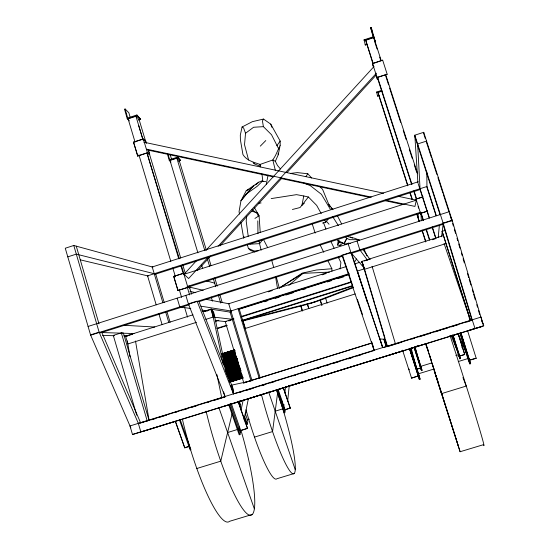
<?xml version="1.0" encoding="UTF-8"?>
<svg xmlns="http://www.w3.org/2000/svg" width="549" height="549" viewBox="0 0 549 549"><rect width="100%" height="100%" fill="white"/><g stroke="black" fill="none" stroke-linecap="round" stroke-linejoin="round"><path stroke-width="0.82" d="M242.377 391.519L233.442 393.866L233.449 389.618L198.882 301.319M280.162 145.293L280.175 141.045L270.746 124.129L263.506 119.058L252.382 121.665L242.082 126.984L240.311 135.129L240.414 139.885L242.939 154.543C246.583 160.624 253.83 162.236 260.054 164.439L272.826 159.972L275.454 155.593L280.162 145.293L278.24 154.77L275.344 161.331L277.451 165.448L280.477 168.975M257.804 220.876L257.955 233.723M257.955 215.743L258.003 214.028M341.794 244.579L340.064 245.664L337.457 244.888L339.172 242.48L339.028 240.647M242.082 126.984L243.564 127.883L245.54 133.263L244.518 144.689L248.601 160.068M276.538 390.325L284.224 412.855L284.801 412.676L285.103 409.829L290.263 408.065L283.462 388.088M438.226 237.319L439.344 225.502M246.673 216.251L246.206 221.185L248.217 236.248M289.254 385.439L287.628 401.559A2.814 2.704 6.7 0 0 287.312 400.921M283.854 409.897L284.162 407.07M337.656 245.094L338.191 240.249M340.064 245.664L340.222 244.243M284.828 393.05L285.487 387.134M441.568 236.743L443.242 223.402L414.818 135.191L423.732 132.309L452.232 220.554L452.06 221.439M340.078 268.955L340.895 262.58L338.39 257.275M277.622 392.741L272.565 431.569L254.496 437.114M268.063 175.186L266.272 184.224M228.72 404.771L239.199 434.815L239.947 434.582L240.771 430.642L247.537 428.33L238.321 401.813M244.634 418.4L246.721 424.398L247.29 424.226L247.901 421.117L245.417 413.96M271.199 198.594L296.508 194.648L303.769 195.979L301.943 205.223L300.022 207.543L292.404 209.485M244.031 419.834L248.388 398.656M245.938 412.073L245.424 414.584A2.8 2.69 10.7 0 0 245.101 413.946M238.685 430.944L239.515 427.047M241.018 410.007L243.221 399.96M244.037 236.701L243.681 238.197L240.942 222.475M232.076 413.864L220.753 461.174L196.768 468.51M229.777 405.402L230.079 404.174M189.213 446.502L184.766 447.867L175.447 421.275M338.609 257.872L339.371 256.369M262.539 180.607L258.785 182.179L246.227 190.716L240.97 200.776L239.062 211.578L239.494 214.089M263.506 119.058L262.443 120.972L263.403 126.654L271.508 134.718L278.741 148.951M354.242 262.504L356.514 258.963M306.061 176.346L307.797 173.752L311.647 178M276.854 145.753L280.175 141.045M249.946 244.195L259.677 243.612L262.717 239.556M322.524 223.066L325.735 222.235L328.247 218.962M246.172 194.092L240.97 200.776L253.906 185.342L246.172 194.092L257.364 186.166L262.655 180.889L262.889 181.554L265.709 181.527M321.254 213.643L316.684 205.395L308.373 196.981L301.943 205.223L304.372 203.109M208.84 256.431L188.616 278.549L184.059 274.28L196.762 260.384M206.005 250.275L374.054 66.491M218.09 246.323L376.436 73.182M197.311 270.643L210.624 256.088M219.881 245.966L281.788 178.281M286.997 172.585L376.099 75.158M260.301 146.13L265.798 140.551M255.635 184.944L258.785 182.179M288.808 285.411L302.87 273.388L329.4 272.112M245.54 133.263L253.597 127.258L263.403 126.654M276.387 277.327L279.297 288.06L302.321 273.079L316.485 269.998L331.857 268.729L331.939 271.179M254.935 218.44L259.08 215.757L254.434 207.7M279.297 288.06L302.87 273.388M413.514 347.421L411.366 348.745L411.146 348.045M417.336 346.042L415.229 347.345L415.058 346.803M253.116 162.346L254.015 163.705L254.757 163.3M480.56 317.288L480.931 317.109L483.731 325.783L132.501 434.499L129.996 425.949L480.931 317.109M246.227 190.716L249.006 189.378M311.125 303.178L353.426 286.955M353.638 287.525L320.252 300.31L307.522 304.311L242.775 321M338.905 242.308L342.61 243.289L341.883 242.658L345.259 244.168L348.437 243.083L350.639 243.495M130.25 117.658L128.871 112.792L125.131 108.997L124.541 109.196L127.251 118.79L129.379 120.897M373.245 37.305L370.623 27.649L371.227 27.45L375.351 41.751L374.061 37.778M138.245 120.073L140.668 119.277L136.893 114.974L127.677 118.021L125.131 108.997M366.89 44.544L365.353 45.052L364.056 39.844L373.56 36.701L370.623 27.649M127.251 118.79L137.058 115.551L140.668 119.277M374.356 37.078L364.241 40.427L364.056 39.844M128.095 118.852L135.932 116.258L139.055 119.462L146.206 143.241M372.949 63.828L365.73 40.276L373.814 37.6L381.157 60.431M148.251 149.438L149.705 154.269L149.115 154.461L146.981 153.02L137.744 156.046L133.476 142.17L143.289 138.938L145.588 140.578L146.315 142.994M373.519 67.431L372.545 63.519L382.674 60.184L387.175 74.245L377.637 77.375L378.028 79.42L377.424 79.612L375.859 74.739M133.476 142.17L142.843 139.233M373.176 63.458L382.674 60.184M145.588 140.578L145.005 140.77L143.92 140.002M372.997 65.805L373.601 65.605M137.607 155.957L147.434 152.732L149.705 154.269M377.424 79.612L377.005 77.443L387.175 74.245M169.716 154.873L170.224 154.701L171.583 159.423M178.315 161.221L180.642 160.459L177.711 157.089L169.634 159.732L168.035 154.173M379.187 95.588L377.595 96.109L376.587 92.054L381.871 90.324M167.5 154.262L169.264 160.411L177.862 157.597L180.642 160.459M381.569 90.99L376.751 92.561L376.587 92.054M206.314 250.042L179.249 160.651L176.853 158.194L169.984 160.445L197.915 252.897M407.708 185.809L378.762 95.457L378.041 92.41L381.967 91.127M398.142 352.451L403.22 350.79M152.91 267.164L73.779 245.478L65.269 248.23L90.64 335.192L452.232 220.554M67.795 256.87L76.311 254.125L155.738 274.095M389.838 355.018L396.309 352.932M399.61 351.868L403.549 350.591M152.094 267.02L418.214 181.788M147.571 275.852L426.944 186.509L436.345 215.736M155.628 274.129L420.431 189.467M189.364 286.228L189.83 287.779L187.387 287.546L177.903 290.503L173.683 276.415L183.634 273.237L184.965 273.615M416.101 200.261L415.998 199.074L423.114 196.803M173.683 276.415L183.16 273.464M416.622 198.944L422.256 197.146M183.462 274.466L416.128 200.22M187.085 286.544L420.857 212.147M188.664 286.907L420.905 213.012M177.903 290.503L187.868 287.333L189.83 287.779M427.63 211.118L421.186 213.163L421.241 214.172L420.623 214.371L420.561 213.3L427.685 211.029M88.087 326.442L449.363 211.674M481.72 321.041L483.017 324.13L452.136 220.252L443.146 223.1L472.353 320.287M100.371 332.914L189.309 304.722M199.102 301.621L342.72 256.095M350.88 253.508L443.084 224.28M149.074 420.376L123.34 332.941L121.315 332.872L113.3 335.412L136.708 415.174M442.878 231.088L445.164 230.367M196.487 322.318L127.869 343.976L125.556 336.118L192.967 314.803M202.711 311.722L210.837 309.156L229.983 312.1M361.764 261.427L364.673 269.834L361.764 261.427L443.235 235.658M203.734 311.455L205.292 310.96M367.459 259.684L369.841 258.929M346.151 266.601L228.707 303.741L252.08 380.745M355.121 263.767L360.014 262.223M126.558 336.139L132.707 334.197M204.571 311.475L210.782 309.512M364.364 260.947L369.916 259.19M432.461 239.728L434.911 238.952M268.221 291.848L272.297 290.558M322.064 274.823L326.14 273.532M230.903 310.974L349.246 273.615M357.406 271.041L363.939 268.976M205.902 319.346L213.218 317.041L233.826 319.491M238.589 309.101L348.8 274.315M364.261 269.36L445.802 243.619M231.719 311.606L230.093 312.113L251.071 381.068M239.048 309.286L348.979 274.589M264.632 301.758L267.075 300.982M275.221 298.416L279.29 297.133M285.809 295.074L293.139 292.761M302.911 289.68L305.354 288.904M327.341 281.966L331.411 280.683M337.93 278.624L343.633 276.826M215.558 321.124L218.015 320.355M215.579 321.261L218.845 320.232M233.901 318.791L225.234 321.556L243.914 383.291M241.237 316.478L351.243 281.815M228.775 320.932L231.129 320.191M241.56 316.876L351.58 282.207M216.821 328.35L226.634 325.262M242.171 320.369L352.568 285.61M217.452 328.597L227.272 325.509M241.992 320.87L352.424 286.111M244.895 328.597L355.148 293.955M221.679 353.872L234.54 349.83M221.727 353.872L234.505 349.857M221.947 353.947L234.368 350.029M222.029 354.05L234.341 350.248M221.981 354.208L234.402 350.303L221.954 354.297M221.92 354.496L234.21 350.55M222.722 354.345L234.999 350.502M223.004 354.359L234.313 350.825M222.99 354.482L234.306 350.941M222.983 354.606L234.299 351.065M222.976 354.729L234.293 351.188M222.976 354.867L235.102 351.072M222.969 355.004L235.102 351.209M222.969 355.148L234.293 351.607M222.976 355.299L234.299 351.758M222.976 355.457L234.306 351.916M222.983 355.622L234.313 352.074M222.99 355.786L234.327 352.238M223.004 355.958L234.341 352.41M223.018 356.136L234.354 352.588M222.221 356.569L234.368 352.774M223.045 356.507L235.198 352.705M223.066 356.699L235.219 352.897M223.086 356.891L235.247 353.089M223.107 357.097L235.274 353.288M223.134 357.303L235.301 353.494M223.162 357.509L235.329 353.707M223.189 357.728L235.356 353.92M223.223 357.948L235.391 354.139M223.258 358.168L235.432 354.366M223.292 358.394L235.466 354.592M223.326 358.627L235.507 354.819M223.368 358.861L235.548 355.059M223.409 359.101L235.59 355.292M223.457 359.348L235.638 355.539M223.498 359.595L235.686 355.786M223.546 359.842L235.734 356.033M223.594 360.096L236.598 356.033M223.649 360.357L236.653 356.287M223.704 360.611L236.708 356.548M223.759 360.878L235.946 357.07M223.814 361.146L236.008 357.33M223.868 361.414L236.07 357.605M223.93 361.681L236.132 357.873M223.992 361.956L236.194 358.147M224.054 362.237L237.072 358.168M224.122 362.512L237.141 358.449M224.191 362.793L237.209 358.73M224.26 363.081L237.278 359.012M224.328 363.363L236.537 359.554M224.397 363.651L236.605 359.842M224.472 363.939L237.497 359.876M224.548 364.227L237.573 360.165M224.623 364.522L237.648 360.453M224.706 364.817L237.731 360.748M224.781 365.106L237.806 361.043M224.864 365.408L237.079 361.592M224.946 365.703L237.971 361.633M225.028 365.998L238.06 361.928M225.111 366.293L238.142 362.23M225.2 366.595L238.232 362.525M225.282 366.89L238.314 362.827M225.371 367.192L237.587 363.376M225.461 367.487L237.676 363.678M225.55 367.789L238.582 363.719M225.639 368.084L238.678 364.021M225.735 368.386L238.767 364.316M225.015 368.935L238.863 364.618M225.104 369.23L238.142 365.167M225.2 369.532L238.232 365.462M225.296 369.827L239.144 365.51M226.209 369.868L239.24 365.799M226.305 370.156L239.337 366.094M225.584 370.705L239.433 366.389M225.687 370.994L238.719 366.931M225.783 371.289L239.632 366.972M225.886 371.57L239.728 367.26M225.982 371.858L239.831 367.542M226.085 372.14L239.927 367.83M226.181 372.428L240.03 368.111M226.284 372.702L239.316 368.647M226.387 372.984L240.229 368.667M226.49 373.258L240.332 368.942M226.593 373.533L240.435 369.216M226.696 373.8L240.531 369.491M226.792 374.068L239.824 370.005M226.895 374.329L239.92 370.273M226.998 374.59L240.023 370.534M227.917 374.596L240.126 370.795M227.204 375.104L241.038 370.795M227.307 375.358L241.141 371.049M227.41 375.605L240.428 371.549M227.512 375.845L240.531 371.797M227.609 376.086L240.627 372.037M227.711 376.326L240.73 372.27M227.814 376.559L240.826 372.503M227.917 376.786L240.929 372.737M228.013 377.012L241.025 372.963M228.116 377.232L241.121 373.183M228.212 377.444L241.217 373.395M228.309 377.657L241.313 373.608M228.411 377.863L241.409 373.821M228.508 378.069L241.505 374.02M228.604 378.268L241.601 374.219M228.7 378.46L241.697 374.418M228.796 378.645L241.786 374.603M228.892 378.831L241.883 374.789M228.981 379.009L241.972 374.967M229.077 379.181L242.061 375.139M229.166 379.352L242.15 375.31M229.256 379.51L241.43 375.729M229.345 379.668L241.519 375.887M229.434 379.819L241.601 376.038M229.523 379.97L241.69 376.182M229.612 380.107L241.773 376.326M228.885 380.498L241.855 376.463M228.967 380.629L242.747 376.339M229.05 380.752L242.02 376.717M229.942 380.615L242.095 376.834M230.024 380.731L242.171 376.95M230.1 380.834L242.246 377.06M229.372 381.191L242.322 377.156M229.448 381.281L242.397 377.252M229.516 381.37L242.466 377.341M229.592 381.452L242.61 377.506M229.736 381.603L242.679 377.582M229.805 381.665L242.74 377.643M229.935 381.775L242.061 378.007M229.681 381.926L242.843 377.89M229.921 382.049L243.008 377.973M229.976 382.063L243.337 377.959M243.454 382.845L371.556 343.043M243.838 382.831L371.851 343.063M132.501 434.499L175.769 421.234M224.28 406.26L265.119 393.537M275.742 390.209L301.84 382.077M140.743 422.902L224.98 396.776M239.7 392.206L373.8 350.619M383.614 347.579L471.92 320.191M151.572 419.786L155.82 418.468M158.922 417.501L166.457 415.168M174.637 412.628L177.094 411.867M183.421 409.904L187.731 408.573M190.771 407.626L196.487 405.855M206.548 402.733L208.997 401.971M213.63 400.537L221.274 398.169M222.565 397.764L225.049 396.996M245.815 390.559L253.178 388.273M261.358 385.734L263.815 384.973M270.362 382.948L274.452 381.679M293.269 375.839L295.726 375.077M302.266 373.052L306.363 371.783M316.176 368.736L318.633 367.974M325.18 365.943L329.27 364.68M332.543 363.664L339.906 361.379M348.087 358.84L350.537 358.078M357.083 356.054L361.173 354.784M388.843 346.199L394.738 344.374M396.152 343.935L401.841 342.171M411.839 339.069L414.358 338.287M418.894 336.88L426.628 334.485M427.829 334.115L430.265 333.36M434.808 331.946L440.82 330.086M443.667 329.201L447.902 327.89M451.017 326.923L458.532 324.589M466.719 322.05L469.244 321.268M261.695 385.686L265.791 384.424M316.547 368.681L320.643 367.411M348.478 358.778L352.568 357.509M288.822 385.817L291.251 385.069M297.73 383.113L299.994 382.413M416.41 346.323L418.997 345.534M450.063 335.919L452.513 335.158M237.841 401.985L241.114 400.969M248.182 398.78L403.481 350.667M410.645 348.498L425.461 343.859M449.693 336.407L457.386 333.984M472.881 329.228L467.151 331.006L473.286 329.194M143.509 431.26L481.679 326.593L472.634 329.304M246.858 419.93L249.28 419.182M275.124 411.215L284.011 408.483M420.218 366.506L431.548 363.013M455.821 355.532L459.06 354.537M284.547 409.829L290.263 408.065M416.952 369.038L421.309 367.7L414.818 347.428M458.806 356.143L464.715 354.503L459.451 356.123L460.439 358.607L459.849 358.785L452.41 335.796M245.101 422.154L246.563 421.701M417.034 369.189L420.767 368.036L421.467 370.602L422.057 370.417L421.309 367.7M227.718 432.488L237.477 429.49M417.693 374.034L433.916 369.038M458.25 361.551L467.988 358.552M185.589 447.387L187.813 446.701M240.819 430.395L246.789 428.563M410.426 348.402L419.134 375.55L411.558 378.117L418.427 376.003L417.254 372.332L418.139 375.749M469.175 360.158L476.189 358.236L469.265 360.37L468.105 356.678L469.491 359.952M409.376 348.45L419.326 379.455L420.102 379.215L419.134 375.55M459.856 333.106L468.407 360.398L469.882 363.918L470.658 363.678L460.899 332.502M481.624 326.422L483.731 325.783M294.182 473.499L276.909 478.742A64.83 9.251 73.3 0 1 246.021 409.794M473.54 328.926L475.002 328.48L472.209 319.813M252.204 514.475L229.592 521.296A85.109 15.907 73.6 0 1 182.419 419.292M434.232 370.952L460.103 451.731L483.415 444.697A86.529 1.434 72.2 0 0 450.029 335.542M148.45 420.548L138.334 423.368L140.839 431.919M242.727 320.472L316.649 301.442M250.598 381.027L230.855 385.295L233.442 393.866L231.685 385.117M258.696 203.24L261.084 202.938M290.936 173.374L297.332 172.612L307.797 173.752M384.225 347.414L382.687 347.579L350.859 252.362L341.986 255.175L374.082 350.248L373.354 347.043M455.711 334.362L458.278 334.224L458.058 333.524M449.713 336.235L451.388 336.153L451.216 335.611M258.202 250.852L254.16 250.982L248.381 248.443L247.455 244.971M239.426 401.202L241.052 401.202M102.539 335.453L114.446 335.714M123.8 335.919L127.203 335.995M125.556 336.118L126.84 336.146M133.983 333.545L99.218 332.468L73.779 245.478M123.992 325.276L154.736 327.026M384.842 339.323L379.977 338.953L382.687 347.579L351.429 252.924M215.338 320.527L226.188 321.652M190.771 308.504L179.791 306.925L177.162 298.141M201.744 310.082L207.659 310.933M201.078 306.198L231.335 311.043M347.14 236.461L354.4 238.197L359.561 240.146L356.96 239.652L349.754 239.693L346.824 238.41L345.417 236.612M205.909 299.301L229.324 303.858M143.838 142.191L383.634 193.2M397.888 196.233L416.334 200.159L414.941 206.417L385.597 200.152M146.617 149.17L371.344 197.112M147.166 149.932L273.553 176.908M281.088 178.514L369.813 197.448M384.876 200.659L403.289 204.592M189.94 291.402L195.808 292.665M303.769 195.979L308.373 196.981M189.439 287.086L203.247 290.297M80.236 259.835L148.278 276.017M206.445 280.868L214.68 283.16M251.895 211.173L257.261 212.923M254.956 252.094L250.399 250.323L248.381 248.443M304.002 183.092L310.322 185.651L321.405 194.298L330.258 209.128M254.015 163.705L260.713 166.477M350.303 237.058L352.472 238.129M337.621 240.345L345.259 244.168M275.344 161.331L272.826 159.972L275.42 170.712M252.094 209.615L258.469 214.501M319.477 186.434L322.565 189.295L328.714 204.269L330.23 206.63L328.734 204.585M331.054 207.934L332.811 209.677M169.264 160.411L170.979 162.106M326.23 221.021L329.023 224.267M364.268 268.159L350.955 252.664L348.176 243.818M328.714 204.496L332.927 209.567M367.446 260.164L359.835 249.85L357.049 240.997M362.82 249.239L370.033 259.533M332.783 216.841L338.369 225.557M263.403 239.357L267.672 247.64M337.196 215.359L341.608 223.944M363.987 248.951L366.952 255.861M320.451 245.588L323.766 252.307M327.815 260.521L331.857 268.729M324.74 220.19L325.735 222.235M330.862 241.361L334.087 248.182M450.962 217.617L452.136 220.252M130.827 427.863L90.551 334.89L99.129 332.172L138.485 423.718M101.709 332.145L140.757 423.183M261.187 250.159L259.416 243.2M457.996 333.463L465.627 351.532M469.265 360.37L470.658 363.678M458.566 353.316L459.547 355.773M451.127 335.446L456.686 349.397M233.442 393.866L197.077 301.12L188.382 303.872L225.001 396.488L223.594 391.808M462.931 377.513L466.218 386.071L441.451 393.647L428.893 353.11M363.177 264.844L361.908 261.434L387.223 346.707M323.629 222.846L325.921 229.029M270.746 124.129L271.865 127.258M180.257 419.82L190.894 449.658L190.146 449.885L179.365 419.649M175.351 421.515L184.766 447.867M218.879 407.605L254.338 508.82M231.52 404.098L240.771 430.642M230.237 403.556L240.359 432.605M229.345 404.181L239.947 434.582M239.227 400.983L240.613 404.99M244.511 416.211L247.29 424.226M239.014 402.218L240.421 406.26M237.992 401.237L247.489 428.577M444.066 243.495L470.603 320.849M469.079 317.507L469.91 319.943M278.103 389.323L285.103 409.829M277.657 389.859L284.952 411.249M277.197 390.401L284.801 412.676M268.605 391.89L295.266 469.711M283.442 388.26L290.249 408.243M342.631 255.717L352.719 285.617M357.358 299.363L362.539 314.721M371.536 341.389L373.176 346.241M424.027 134.635L425.338 138.691M426.388 141.944L431.37 157.378M431.898 159.004L436.88 174.438M437.93 177.691L442.919 193.124M443.441 194.751L448.952 211.811M449.473 213.424L451.8 220.636M365.167 44.476L365.353 45.052M260.398 165.496L260.054 164.439L260.418 166.889M414.914 136.68L440.037 214.638M436.043 215.64L426.95 187.381L426.82 171.947M385.611 74.287L417.583 173.752M374.679 41.614L377.039 48.957M379.661 57.11L380.45 59.56M385.693 75.872L388.575 84.841M389.618 88.108L400.633 122.358M403.254 130.511L406.136 139.487M409.279 149.273L412.169 158.242M414.262 164.769L416.622 172.105M420.033 188.719L429.421 217.939M432.289 226.867L435.933 238.225M418.146 183.558L429.153 217.829M432.262 227.512L435.892 238.808M365.73 40.276L373.052 63.094M377.492 76.949L411.997 184.526M414.09 191.045L416.705 199.198M421.145 213.053L423.499 220.389M426.374 229.352L429.771 239.947M377.657 78.507L411.647 184.491M413.74 191.018L416.355 199.17M420.795 213.033L423.149 220.369M426.024 229.338L429.428 239.934M372.545 63.519L377.005 77.443M415.998 199.074L420.561 213.3M418.112 206.527L418.613 208.098M420.122 212.799L420.623 214.371M377.438 95.601L377.595 96.109M410.268 348.581L420.102 379.215M410 349.747L416.993 371.522M409.629 348.91L418.873 377.719M402.561 350.18L411.558 378.117M271.638 260.089L273.704 267.418M378.041 92.41L407.825 185.37M410.178 192.706L412.265 199.232M416.972 213.911L419.381 221.439M422.195 230.216L425.852 241.635M409.794 192.322L412.141 199.644M416.574 213.479L419.182 221.624M422.051 230.573L425.701 241.972M426.127 344.292L426.902 346.714M414.735 347.551L422.057 370.417M414.083 347.16L421.117 369.312M414.227 347.991L421.467 370.602M439.852 387.47L451.031 422.764M433.737 368.214L435.014 372.229M436.03 375.434L438.836 384.259M429.435 354.688L431.205 360.254M432.729 365.023L433.484 367.411M425.798 343.832L460.103 451.731M312.052 223.326L315.167 233.112M451.285 423.574L455.396 436.606M425.482 343.365L427.012 348.196M458.326 334.128L464.715 354.503M458.525 334.794L464.646 354.345M453.302 335.899L460.439 358.607M453.083 335.521L459.945 357.358M452.369 334.972L459.849 358.785M455.649 437.416L458.676 447.085M362.237 262.491L364.227 268.811M384.08 339.261L386.318 346.364M383.799 339.241L386.05 346.392M357.454 271.028L367.164 301.923M371.378 341.622L374.082 350.248M467.57 330.718L476.189 358.236M460.886 333.044L469.958 362.017M460.995 333.964L467.089 353.432M460.24 333.113L469.882 363.918M325.632 298.237L327.149 303.11M320.376 300.351L321.899 305.244M320.273 300.372L321.789 305.265M307.289 303.556L308.806 308.456M307.22 303.59L308.737 308.49M300.797 305.162L302.554 310.844M300.495 305.258L302.245 310.933M138.65 125.495L142.891 139.391M147.132 153.288L179.317 258.744M181.314 265.284L184.059 274.28M242.939 320.575L245.424 328.734M260.219 378.076L239.192 308.909L238.074 308.71L259.224 378.288M208.551 257.419L211.036 265.62M214.762 277.924L217.246 286.125M219.724 294.326L222.208 302.526M176.853 158.194L204.846 250.68M207.323 258.86L209.553 266.231M213.273 278.508L215.743 286.688M218.221 294.875L220.698 303.055M442.72 223.066L472.016 320.492M372.064 266.299L395.52 344.134M201.62 265.174L202.608 268.447M211.255 297.084L212.49 301.175M212.223 309.368L214.59 317.198M211.557 309.265L213.932 317.123M210.837 309.156L213.218 317.041M148.422 150.625L180.717 258.051M182.687 264.611L185.397 273.635M189.096 285.933L191.56 294.134M143.289 138.938L147.434 152.732M183.634 273.237L187.868 287.333M135.932 116.258L143.069 140.022M147.008 153.137L178.768 258.853M180.985 266.224L183.201 273.601M187.387 287.532L189.597 294.909M185.837 295.389L188.472 304.173M127.924 118.261L135.061 142.081M138.904 154.893L170.821 261.393M172.784 267.946L175.44 276.799M179.173 289.248L181.623 297.441M184.546 307.186L187.518 317.102M133.613 142.266L137.744 156.046M173.807 276.449L178.027 290.524M452.616 223.518L453.35 225.982M454.325 229.262L455.546 233.359M457.008 238.28L457.736 240.737M458.717 244.017L459.932 248.121M461.393 253.041L462.128 255.498M463.102 258.778L464.324 262.875M467.494 273.539L468.716 277.636M469.203 279.276L470.905 285.013M472.373 289.934L473.101 292.397M473.588 294.038L475.297 299.775M476.758 304.695L477.493 307.152M478.467 310.432L479.689 314.536M363.431 265.531L364.159 267.981M364.646 269.614L374.59 303.11M375.077 304.743L385.027 338.239M385.515 339.872L387.21 345.596M155.69 273.944L164.24 302.609M166.93 311.619L170.101 322.27M152.224 266.972L162.881 302.732M165.551 311.667L168.701 322.229M147.496 275.605L156.197 304.853M158.86 313.788L162.003 324.349M121.315 332.872L147.207 420.891M76.27 246.158L99.005 323.848M177.711 157.089L177.862 157.597M258.771 240.407L259.677 243.612M136.893 114.974L137.058 115.551M415.023 346.625L418.962 361.036M419.875 365.243L420.568 367.782M411.146 347.97L416.053 366.814A3.733 3.603 -7.9 0 1 416.217 367.741M418.427 376.003L419.326 379.455M371.227 27.45L372.085 31.423M373.814 37.6L374.336 40.008M226.867 373.869L213.815 312.793L211.502 308.998L223.368 364.714M216.917 374.617L221.796 398.004M135.493 340.984L149.122 420.541M127.354 340.902L130.017 356.823M275.55 276.641L277.485 288.349M261.948 173.951L262.889 181.554M278.082 153.164L278.24 154.77M418.07 214.144L418.407 218.399M259.08 215.757L260.24 232.495M414.818 135.191L417.899 182.803M420.932 213.444L421.351 220.828M420.081 189.583L417.645 143.955L426.566 141.079L426.58 142.795M423.732 132.309L423.766 134.004M466.032 352.389A3.761 3.617 -14.2 0 1 465.47 350.605M409.334 369.861A3.733 3.603 -7.9 0 1 408.923 369.01M240.929 430.162A85.232 14.384 73.5 0 1 248.423 514.688A85.232 14.384 73.5 0 1 206.067 411.071M456.988 350.049A2.855 2.752 -13.5 0 1 456.562 348.69M461.839 347.064A2.855 2.752 -13.5 0 1 462.141 347.716M418.654 360.391A2.841 2.745 -8.6 0 1 419.086 361.743M284.389 405.025A2.814 2.704 6.7 0 1 283.085 404.387M282.207 401.806A2.814 2.704 6.7 0 1 282.454 401.141M276.785 390.312A64.906 8.359 73.2 0 1 293.667 473.808A64.906 8.359 73.2 0 1 261.461 394.546M442.117 231.328L470.548 320.678L442.117 231.328M345.246 241.128L344.189 243.598L346.824 238.41L345.246 241.128M428.426 351.504L427.156 347.524L428.398 351.518"/></g></svg>
